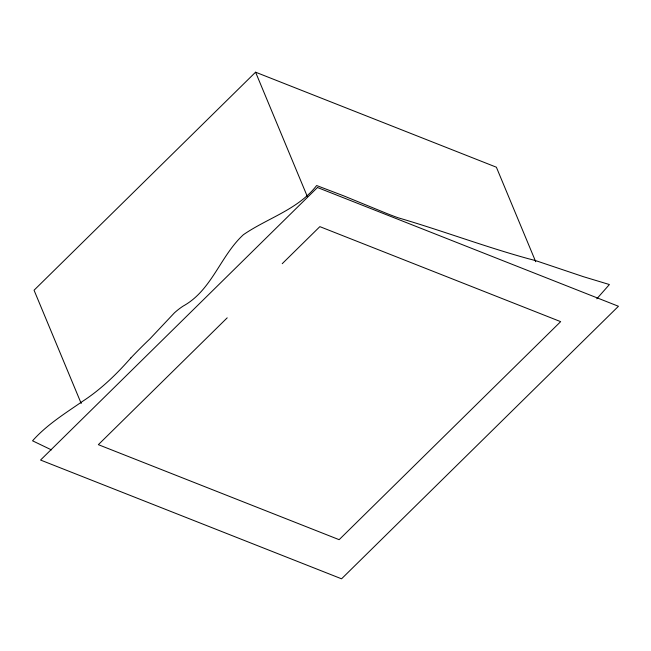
<?xml version="1.0" encoding="UTF-8"?>
<svg xmlns="http://www.w3.org/2000/svg" width="651" height="651" viewBox="0 0 651 651"><rect width="100%" height="100%" fill="white"/><g stroke="black" fill="none" stroke-linecap="round" stroke-linejoin="round"><path stroke-width="0.98" d="M596.804 298.801L609.401 284.536L583.508 276.716L536.701 260.97A284.788 120.394 45.5 0 0 528.205 258.675C484.36 246.566 441.655 230.462 397.948 217.719A340.44 143.928 45.5 0 1 385.994 213.17L343.549 195.796L316.638 185.535C297.971 209.606 267.585 218.02 243.417 234.694C220.355 255.835 211.925 290.159 183.313 305.994A70.747 46.408 -68.5 0 0 174.444 312.822L150.088 338.691A480.853 315.442 -68.5 0 0 130.802 358.001M130.794 358.001C116.48 374.333 100.791 389.526 82.498 401.382C65.059 413.442 46.75 424.794 32.55 440.808L51.429 449.89M535.724 261.743L496.371 167.201L255.574 72.188L34.055 290.224L81.204 403.482M227.207 317.834L98.35 444.666L339.147 539.679L560.657 321.643L319.861 226.638L282.225 263.688M255.574 72.188L307.394 196.683M317.452 187.504L40.557 460.045L341.555 578.812L618.45 306.271L317.452 187.504"/></g></svg>
